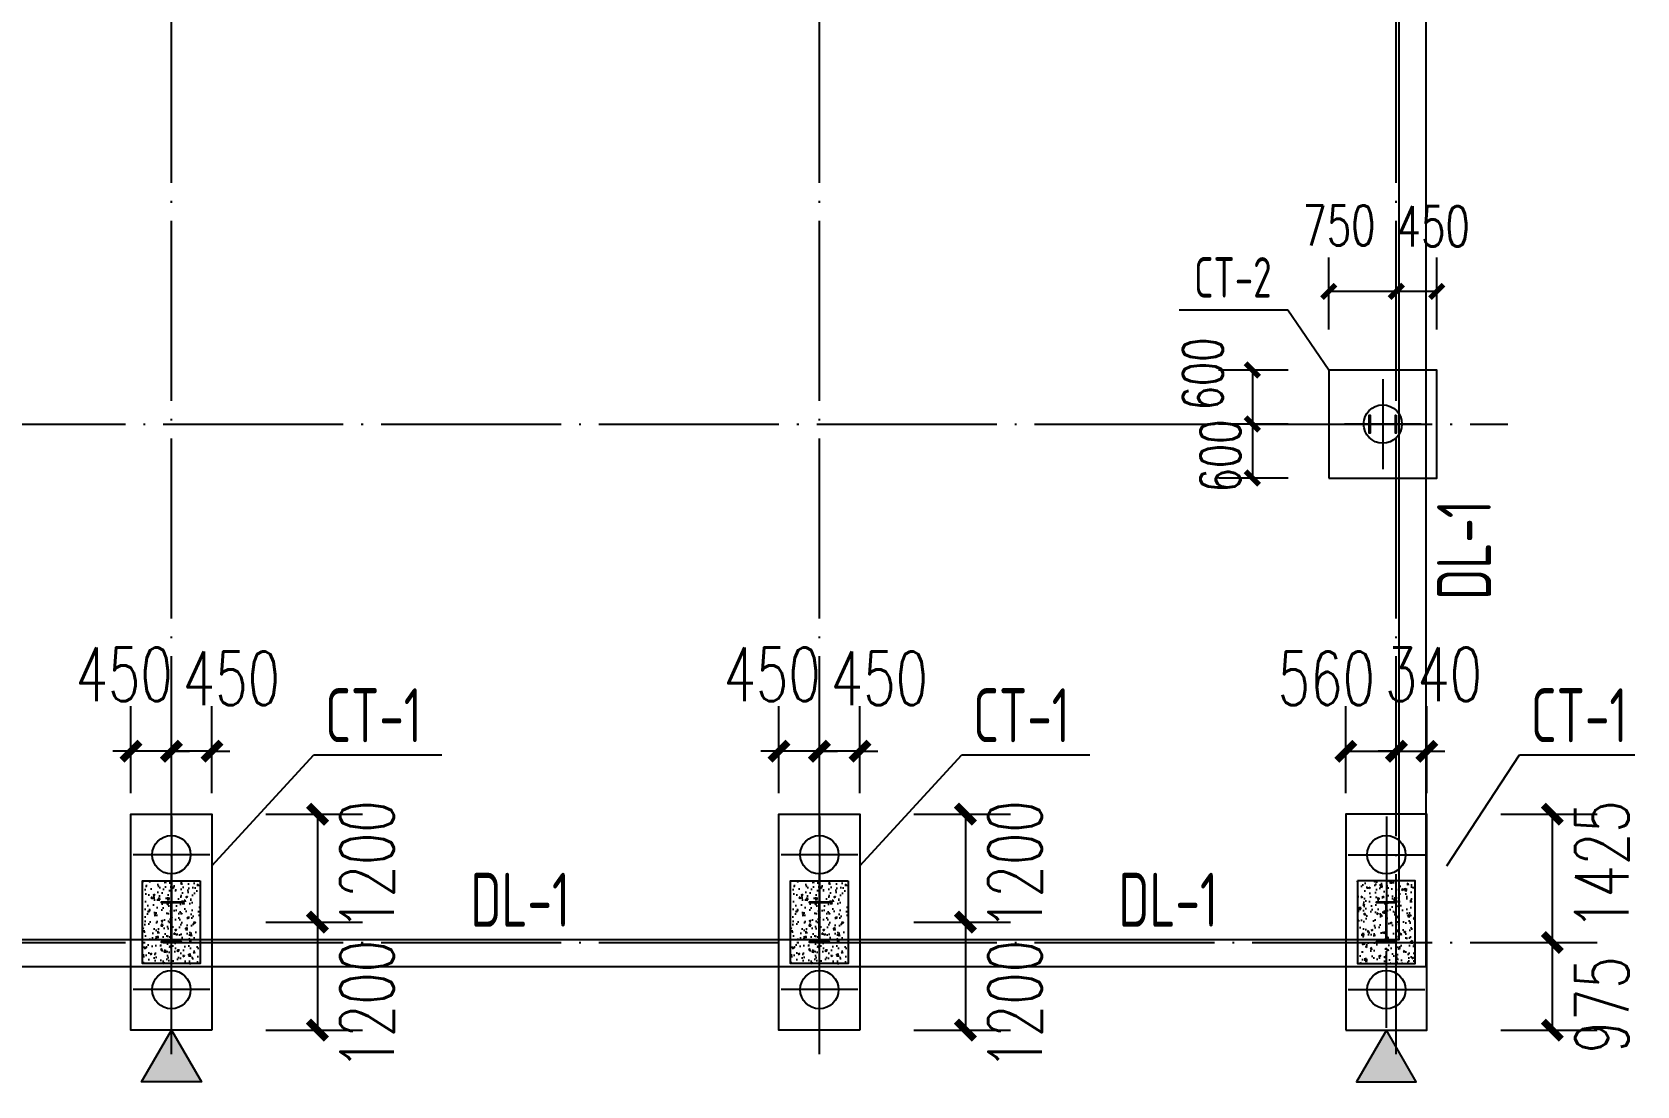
# Model space of a CAD drawing. Extents: x -33967 to 1773478, y -1022458 to -784650.
# Drawn here: x 312963 to 330794, y -1003384 to -991673 of the extents above; entities that cross this region are included whole.
import ezdxf

# ---------------------------------------------------------------- set-up
doc = ezdxf.new("R2010")
doc.units = 0
doc.header["$LTSCALE"] = 1000
doc.header["$MEASUREMENT"] = 0
doc.linetypes.add('DOTE', pattern=[2.42, 2, -0.2, 0.02, -0.2])
for name, color, linetype in [('AXIS', 3, 'Continuous'), ('DIM_LEAD', 3, 'Continuous'), ('DOTE', 1, 'DOTE'), ('GZ', 50, 'Continuous'), ('NUM', 7, 'Continuous'), ('PUB_HATCH', 8, 'Continuous'), ('承台', 2, 'Continuous'), ('桩', 201, 'Continuous')]:
    doc.layers.add(name, color=color, linetype=linetype)
doc.styles.add('_TCH_DIM_T3', font='SIMPLEX', dxfattribs={"width": 0.705882, "bigfont": 'GBCBIG'})
doc.styles.add('TSSD_Norm', font='tssdeng.shx', dxfattribs={"bigfont": 'hztxt.shx'})
doc.dimstyles.new('TCH-200-1', dxfattribs={"dimtxt": 595, "dimasz": 200, "dimexe": 500, "dimexo": 600, "dimgap": 252.5, "dimtad": 1, "dimdec": 0, "dimzin": 0, "dimdsep": 46, "dimtxsty": '_TCH_DIM_T3', "dimblk": 'ARCHTICK', "dimcen": 0.09, "dimclrd": 3, "dimclre": 3, "dimclrt": 7, "dimazin": 2, "dimtfac": 1, "dimtdec": 0, "dimtix": 1, "dimtmove": 2, "dimatfit": 3, "dimfxl": 1, "dimtolj": 1, "dimtzin": 0, "dimarcsym": 0})
doc.dimstyles.new('TCH_150_1', dxfattribs={"dimtxt": 446.25, "dimasz": 150, "dimexe": 375, "dimexo": 450, "dimgap": 189.375, "dimtad": 1, "dimdec": 0, "dimzin": 0, "dimdsep": 46, "dimtxsty": '_TCH_DIM_T3', "dimblk": 'ARCHTICK', "dimcen": 0.09, "dimclrd": 256, "dimclre": 256, "dimclrt": 7, "dimazin": 2, "dimtfac": 1, "dimtdec": 0, "dimtix": 1, "dimtmove": 2, "dimatfit": 3, "dimfxl": 1, "dimtolj": 1, "dimtzin": 0, "dimarcsym": 0})

# ---------------------------------------------------------------- blocks, each defined once
blk = doc.blocks.new('111')
at = {"layer": 'GZ'}
blk.add_lwpolyline([(650693, -886725), (650473, -886725), (650473, -886715), (650577, -886715), (650580, -886710), (650580, -886289), (650577, -886285), (650473, -886285), (650473, -886275), (650693, -886275), (650693, -886285), (650590, -886285), (650586, -886289), (650586, -886710), (650590, -886715), (650693, -886715), (650693, -886725)], close=True, dxfattribs=at)
blk = doc.blocks.new('_ArchTick')
at = {"color": 0, "linetype": 'ByBlock', "const_width": 0.4}
blk.add_lwpolyline([(-0.5, -0.5), (0.5, 0.5)], dxfattribs=at)
blk = doc.blocks.new('*D878')
at = {"layer": 'AXIS', "color": 3, "lineweight": -2, "transparency": 16777216}
for p, q in [((314511, -1000130), (314511, -999165)), ((314961, -1000130), (314961, -999165)), ((314511, -999665), (314311, -999665)), ((314961, -999665), (314511, -999665)), ((314961, -999665), (315161, -999665))]:
    blk.add_line(p, q, dxfattribs=at)
at = {"layer": 'Defpoints', "color": 0, "transparency": 16777216}
for p in [(314511, -999665), (314511, -1000730), (314961, -1000730)]:
    blk.add_point(p, dxfattribs=at)
at = {"layer": 'AXIS', "color": 3, "lineweight": -2, "transparency": 16777216, "xscale": 200, "yscale": 200, "zscale": 200}
for p, rotation in [((314511, -999665), 359.9999999933299), ((314961, -999665), 179.9999999933299)]:
    blk.add_blockref('_ArchTick', p, dxfattribs=dict(at, rotation=rotation))
at = {"layer": 'AXIS', "color": 7, "transparency": 16777216, "insert": (315177, -998854), "char_height": 595, "attachment_point": 5, "rotation": 360, "style": '_TCH_DIM_T3'}
blk.add_mtext('\\A1;450', dxfattribs=at)
blk = doc.blocks.new('*D879')
at = {"layer": 'AXIS', "color": 3, "lineweight": -2, "transparency": 16777216}
for p, q in [((314061, -1000130), (314061, -999165)), ((314511, -1000130), (314511, -999165)), ((314061, -999665), (313861, -999665)), ((314511, -999665), (314061, -999665)), ((314511, -999665), (314711, -999665))]:
    blk.add_line(p, q, dxfattribs=at)
at = {"layer": 'Defpoints', "color": 0, "transparency": 16777216}
for p in [(314061, -999665), (314061, -1000730), (314511, -1000730)]:
    blk.add_point(p, dxfattribs=at)
at = {"layer": 'AXIS', "color": 3, "lineweight": -2, "transparency": 16777216, "xscale": 200, "yscale": 200, "zscale": 200}
for p, rotation in [((314061, -999665), 359.9999999933299), ((314511, -999665), 179.9999999933299)]:
    blk.add_blockref('_ArchTick', p, dxfattribs=dict(at, rotation=rotation))
at = {"layer": 'AXIS', "color": 7, "transparency": 16777216, "insert": (313986, -998810), "char_height": 595, "attachment_point": 5, "rotation": 360, "style": '_TCH_DIM_T3'}
blk.add_mtext('\\A1;450', dxfattribs=at)
blk = doc.blocks.new('*D880')
at = {"layer": 'AXIS', "color": 3, "lineweight": -2, "transparency": 16777216}
for p, q in [((315561, -1000364), (316634, -1000364)), ((316134, -1000364), (316134, -1001564)), ((315561, -1001564), (316634, -1001564))]:
    blk.add_line(p, q, dxfattribs=at)
at = {"layer": 'Defpoints', "color": 0, "transparency": 16777216}
for p in [(314961, -1000364), (314961, -1001564), (316134, -1001564)]:
    blk.add_point(p, dxfattribs=at)
at = {"layer": 'AXIS', "color": 3, "lineweight": -2, "transparency": 16777216, "xscale": 200, "yscale": 200, "zscale": 200}
for p, rotation in [((316134, -1000364), 90), ((316134, -1001564), 270)]:
    blk.add_blockref('_ArchTick', p, dxfattribs=dict(at, rotation=rotation))
at = {"layer": 'AXIS', "color": 7, "transparency": 16777216, "insert": (316684, -1000931), "char_height": 595, "attachment_point": 5, "rotation": 90, "style": '_TCH_DIM_T3'}
blk.add_mtext('\\A1;1200', dxfattribs=at)
blk = doc.blocks.new('*D881')
at = {"layer": 'AXIS', "color": 3, "lineweight": -2, "transparency": 16777216}
for p, q in [((315561, -1001564), (316634, -1001564)), ((316134, -1001564), (316134, -1002764)), ((315561, -1002764), (316634, -1002764))]:
    blk.add_line(p, q, dxfattribs=at)
at = {"layer": 'Defpoints', "color": 0, "transparency": 16777216}
for p in [(314961, -1001564), (314961, -1002764), (316134, -1002764)]:
    blk.add_point(p, dxfattribs=at)
at = {"layer": 'AXIS', "color": 3, "lineweight": -2, "transparency": 16777216, "xscale": 200, "yscale": 200, "zscale": 200}
for p, rotation in [((316134, -1001564), 90), ((316134, -1002764), 270)]:
    blk.add_blockref('_ArchTick', p, dxfattribs=dict(at, rotation=rotation))
at = {"layer": 'AXIS', "color": 7, "transparency": 16777216, "insert": (316684, -1002483), "char_height": 595, "attachment_point": 5, "rotation": 90, "style": '_TCH_DIM_T3'}
blk.add_mtext('\\A1;1200', dxfattribs=at)
blk = doc.blocks.new('*D882')
at = {"layer": 'AXIS', "color": 3, "lineweight": -2, "transparency": 16777216}
for p, q in [((321711, -1000130), (321711, -999165)), ((322161, -1000130), (322161, -999165)), ((321711, -999665), (321511, -999665)), ((322161, -999665), (321711, -999665)), ((322161, -999665), (322361, -999665))]:
    blk.add_line(p, q, dxfattribs=at)
at = {"layer": 'Defpoints', "color": 0, "transparency": 16777216}
for p in [(321711, -999665), (321711, -1000730), (322161, -1000730)]:
    blk.add_point(p, dxfattribs=at)
at = {"layer": 'AXIS', "color": 3, "lineweight": -2, "transparency": 16777216, "xscale": 200, "yscale": 200, "zscale": 200}
for p, rotation in [((321711, -999665), 359.9999999933299), ((322161, -999665), 179.9999999933299)]:
    blk.add_blockref('_ArchTick', p, dxfattribs=dict(at, rotation=rotation))
at = {"layer": 'AXIS', "color": 7, "transparency": 16777216, "insert": (322377, -998854), "char_height": 595, "attachment_point": 5, "rotation": 360, "style": '_TCH_DIM_T3'}
blk.add_mtext('\\A1;450', dxfattribs=at)
blk = doc.blocks.new('*D883')
at = {"layer": 'AXIS', "color": 3, "lineweight": -2, "transparency": 16777216}
for p, q in [((321261, -1000130), (321261, -999165)), ((321711, -1000130), (321711, -999165)), ((321261, -999665), (321061, -999665)), ((321711, -999665), (321261, -999665)), ((321711, -999665), (321911, -999665))]:
    blk.add_line(p, q, dxfattribs=at)
at = {"layer": 'Defpoints', "color": 0, "transparency": 16777216}
for p in [(321261, -999665), (321261, -1000730), (321711, -1000730)]:
    blk.add_point(p, dxfattribs=at)
at = {"layer": 'AXIS', "color": 3, "lineweight": -2, "transparency": 16777216, "xscale": 200, "yscale": 200, "zscale": 200}
for p, rotation in [((321261, -999665), 359.9999999933299), ((321711, -999665), 179.9999999933299)]:
    blk.add_blockref('_ArchTick', p, dxfattribs=dict(at, rotation=rotation))
at = {"layer": 'AXIS', "color": 7, "transparency": 16777216, "insert": (321186, -998810), "char_height": 595, "attachment_point": 5, "rotation": 360, "style": '_TCH_DIM_T3'}
blk.add_mtext('\\A1;450', dxfattribs=at)
blk = doc.blocks.new('*D884')
at = {"layer": 'AXIS', "color": 3, "lineweight": -2, "transparency": 16777216}
for p, q in [((322761, -1000364), (323834, -1000364)), ((323334, -1000364), (323334, -1001564)), ((322761, -1001564), (323834, -1001564))]:
    blk.add_line(p, q, dxfattribs=at)
at = {"layer": 'Defpoints', "color": 0, "transparency": 16777216}
for p in [(322161, -1000364), (322161, -1001564), (323334, -1001564)]:
    blk.add_point(p, dxfattribs=at)
at = {"layer": 'AXIS', "color": 3, "lineweight": -2, "transparency": 16777216, "xscale": 200, "yscale": 200, "zscale": 200}
for p, rotation in [((323334, -1000364), 90), ((323334, -1001564), 270)]:
    blk.add_blockref('_ArchTick', p, dxfattribs=dict(at, rotation=rotation))
at = {"layer": 'AXIS', "color": 7, "transparency": 16777216, "insert": (323884, -1000931), "char_height": 595, "attachment_point": 5, "rotation": 90, "style": '_TCH_DIM_T3'}
blk.add_mtext('\\A1;1200', dxfattribs=at)
blk = doc.blocks.new('*D885')
at = {"layer": 'AXIS', "color": 3, "lineweight": -2, "transparency": 16777216}
for p, q in [((322761, -1001564), (323834, -1001564)), ((323334, -1001564), (323334, -1002764)), ((322761, -1002764), (323834, -1002764))]:
    blk.add_line(p, q, dxfattribs=at)
at = {"layer": 'Defpoints', "color": 0, "transparency": 16777216}
for p in [(322161, -1001564), (322161, -1002764), (323334, -1002764)]:
    blk.add_point(p, dxfattribs=at)
at = {"layer": 'AXIS', "color": 3, "lineweight": -2, "transparency": 16777216, "xscale": 200, "yscale": 200, "zscale": 200}
for p, rotation in [((323334, -1001564), 90), ((323334, -1002764), 270)]:
    blk.add_blockref('_ArchTick', p, dxfattribs=dict(at, rotation=rotation))
at = {"layer": 'AXIS', "color": 7, "transparency": 16777216, "insert": (323884, -1002483), "char_height": 595, "attachment_point": 5, "rotation": 90, "style": '_TCH_DIM_T3'}
blk.add_mtext('\\A1;1200', dxfattribs=at)
blk = doc.blocks.new('*D886')
at = {"layer": 'AXIS', "color": 3, "lineweight": -2, "transparency": 16777216}
for p, q in [((327561, -1000130), (327561, -999165)), ((328121, -1000130), (328121, -999165)), ((327561, -999665), (328121, -999665))]:
    blk.add_line(p, q, dxfattribs=at)
at = {"layer": 'Defpoints', "color": 0, "transparency": 16777216}
for p in [(328121, -999665), (327561, -1000730), (328121, -1000730)]:
    blk.add_point(p, dxfattribs=at)
at = {"layer": 'AXIS', "color": 3, "lineweight": -2, "transparency": 16777216, "xscale": 200, "yscale": 200, "zscale": 200, "rotation": 180}
blk.add_blockref('_ArchTick', (327561, -999665), dxfattribs=at)
at = {"layer": 'AXIS', "color": 3, "lineweight": -2, "transparency": 16777216, "xscale": 200, "yscale": 200, "zscale": 200}
blk.add_blockref('_ArchTick', (328121, -999665), dxfattribs=at)
at = {"layer": 'AXIS', "color": 7, "transparency": 16777216, "insert": (327344, -998854), "char_height": 595, "attachment_point": 5, "style": '_TCH_DIM_T3'}
blk.add_mtext('\\A1;560', dxfattribs=at)
blk = doc.blocks.new('*D887')
at = {"layer": 'AXIS', "color": 3, "lineweight": -2, "transparency": 16777216}
for p, q in [((328121, -1000130), (328121, -999165)), ((328461, -1000130), (328461, -999165)), ((328121, -999665), (327921, -999665)), ((328121, -999665), (328461, -999665)), ((328461, -999665), (328661, -999665))]:
    blk.add_line(p, q, dxfattribs=at)
at = {"layer": 'Defpoints', "color": 0, "transparency": 16777216}
for p in [(328461, -999665), (328121, -1000730), (328461, -1000730)]:
    blk.add_point(p, dxfattribs=at)
at = {"layer": 'AXIS', "color": 3, "lineweight": -2, "transparency": 16777216, "xscale": 200, "yscale": 200, "zscale": 200}
blk.add_blockref('_ArchTick', (328121, -999665), dxfattribs=at)
at = {"layer": 'AXIS', "color": 3, "lineweight": -2, "transparency": 16777216, "xscale": 200, "yscale": 200, "zscale": 200, "rotation": 180}
blk.add_blockref('_ArchTick', (328461, -999665), dxfattribs=at)
at = {"layer": 'AXIS', "color": 7, "transparency": 16777216, "insert": (328535, -998810), "char_height": 595, "attachment_point": 5, "style": '_TCH_DIM_T3'}
blk.add_mtext('\\A1;340', dxfattribs=at)
blk = doc.blocks.new('*D888')
at = {"layer": 'AXIS', "color": 3, "lineweight": -2, "transparency": 16777216}
for p, q in [((329281, -1000364), (330354, -1000364)), ((329854, -1000364), (329854, -1001789)), ((329281, -1001789), (330354, -1001789))]:
    blk.add_line(p, q, dxfattribs=at)
at = {"layer": 'Defpoints', "color": 0, "transparency": 16777216}
for p in [(328681, -1000364), (328681, -1001789), (329854, -1001789)]:
    blk.add_point(p, dxfattribs=at)
at = {"layer": 'AXIS', "color": 3, "lineweight": -2, "transparency": 16777216, "xscale": 200, "yscale": 200, "zscale": 200}
for p, rotation in [((329854, -1000364), 90), ((329854, -1001789), 270)]:
    blk.add_blockref('_ArchTick', p, dxfattribs=dict(at, rotation=rotation))
at = {"layer": 'AXIS', "color": 7, "transparency": 16777216, "insert": (330404, -1000931), "char_height": 595, "attachment_point": 5, "rotation": 90, "style": '_TCH_DIM_T3'}
blk.add_mtext('\\A1;1425', dxfattribs=at)
blk = doc.blocks.new('*D889')
at = {"layer": 'AXIS', "color": 3, "lineweight": -2, "transparency": 16777216}
for p, q in [((329281, -1001789), (330354, -1001789)), ((329854, -1001789), (329854, -1002764)), ((329281, -1002764), (330354, -1002764))]:
    blk.add_line(p, q, dxfattribs=at)
at = {"layer": 'Defpoints', "color": 0, "transparency": 16777216}
for p in [(328681, -1001789), (328681, -1002764), (329854, -1002764)]:
    blk.add_point(p, dxfattribs=at)
at = {"layer": 'AXIS', "color": 3, "lineweight": -2, "transparency": 16777216, "xscale": 200, "yscale": 200, "zscale": 200}
for p, rotation in [((329854, -1001789), 90), ((329854, -1002764), 270)]:
    blk.add_blockref('_ArchTick', p, dxfattribs=dict(at, rotation=rotation))
at = {"layer": 'AXIS', "color": 7, "transparency": 16777216, "insert": (330404, -1002483), "char_height": 595, "attachment_point": 5, "rotation": 90, "style": '_TCH_DIM_T3'}
blk.add_mtext('\\A1;975', dxfattribs=at)
blk = doc.blocks.new('*D1769')
at = {"layer": 'AXIS', "lineweight": -2, "transparency": 16777216}
for p, q in [((328121, -994979), (328121, -994179)), ((328571, -994979), (328571, -994179)), ((328571, -994554), (328121, -994554))]:
    blk.add_line(p, q, dxfattribs=at)
at = {"layer": 'Defpoints', "color": 0, "transparency": 16777216}
for p in [(328121, -994554), (328121, -995429), (328571, -995429)]:
    blk.add_point(p, dxfattribs=at)
at = {"layer": 'AXIS', "lineweight": -2, "transparency": 16777216, "xscale": 150, "yscale": 150, "zscale": 150, "rotation": 180}
blk.add_blockref('_ArchTick', (328121, -994554), dxfattribs=at)
at = {"layer": 'AXIS', "lineweight": -2, "transparency": 16777216, "xscale": 150, "yscale": 150, "zscale": 150}
blk.add_blockref('_ArchTick', (328571, -994554), dxfattribs=at)
at = {"layer": 'AXIS', "color": 7, "transparency": 16777216, "insert": (328531, -993831), "char_height": 446.2, "attachment_point": 5, "style": '_TCH_DIM_T3'}
blk.add_mtext('\\A1;450', dxfattribs=at)
blk = doc.blocks.new('*D1770')
at = {"layer": 'AXIS', "lineweight": -2, "transparency": 16777216}
for p, q in [((327371, -994979), (327371, -994179)), ((328121, -994979), (328121, -994179)), ((328121, -994554), (327371, -994554))]:
    blk.add_line(p, q, dxfattribs=at)
at = {"layer": 'Defpoints', "color": 0, "transparency": 16777216}
for p in [(327371, -994554), (327371, -995429), (328121, -995429)]:
    blk.add_point(p, dxfattribs=at)
at = {"layer": 'AXIS', "lineweight": -2, "transparency": 16777216, "xscale": 150, "yscale": 150, "zscale": 150, "rotation": 180}
blk.add_blockref('_ArchTick', (327371, -994554), dxfattribs=at)
at = {"layer": 'AXIS', "lineweight": -2, "transparency": 16777216, "xscale": 150, "yscale": 150, "zscale": 150}
blk.add_blockref('_ArchTick', (328121, -994554), dxfattribs=at)
at = {"layer": 'AXIS', "color": 7, "transparency": 16777216, "insert": (327485, -993822), "char_height": 446.2, "attachment_point": 5, "style": '_TCH_DIM_T3'}
blk.add_mtext('\\A1;750', dxfattribs=at)
blk = doc.blocks.new('*D1771')
at = {"layer": 'AXIS', "lineweight": -2, "transparency": 16777216}
for p, q in [((326921, -995429), (326147, -995429)), ((326522, -995429), (326522, -996029)), ((326921, -996029), (326147, -996029))]:
    blk.add_line(p, q, dxfattribs=at)
at = {"layer": 'Defpoints', "color": 0, "transparency": 16777216}
for p in [(327371, -995429), (326522, -996029), (327371, -996029)]:
    blk.add_point(p, dxfattribs=at)
at = {"layer": 'AXIS', "lineweight": -2, "transparency": 16777216, "xscale": 150, "yscale": 150, "zscale": 150}
for p, rotation in [((326522, -995429), 90), ((326522, -996029), 270)]:
    blk.add_blockref('_ArchTick', p, dxfattribs=dict(at, rotation=rotation))
at = {"layer": 'AXIS', "color": 7, "transparency": 16777216, "insert": (325972, -995472), "char_height": 446.2, "attachment_point": 5, "rotation": 90, "style": '_TCH_DIM_T3'}
blk.add_mtext('\\A1;600', dxfattribs=at)
blk = doc.blocks.new('*D1772')
at = {"layer": 'AXIS', "lineweight": -2, "transparency": 16777216}
for p, q in [((326921, -996029), (326147, -996029)), ((326522, -996029), (326522, -996629)), ((326921, -996629), (326147, -996629))]:
    blk.add_line(p, q, dxfattribs=at)
at = {"layer": 'Defpoints', "color": 0, "transparency": 16777216}
for p in [(327371, -996029), (326522, -996629), (327371, -996629)]:
    blk.add_point(p, dxfattribs=at)
at = {"layer": 'AXIS', "lineweight": -2, "transparency": 16777216, "xscale": 150, "yscale": 150, "zscale": 150}
for p, rotation in [((326522, -996029), 90), ((326522, -996629), 270)]:
    blk.add_blockref('_ArchTick', p, dxfattribs=dict(at, rotation=rotation))
at = {"layer": 'AXIS', "color": 7, "transparency": 16777216, "insert": (326167, -996384), "char_height": 446.2, "attachment_point": 5, "rotation": 90, "style": '_TCH_DIM_T3'}
blk.add_mtext('\\A1;600', dxfattribs=at)

msp = doc.modelspace()

# ---------------------------------------------------------------- hatches: boundary and pattern name
h = msp.add_hatch(color=5)
h.dxf.hatch_style = 1
h.paths.add_polyline_path([(314510.6, -1002764.2), (314843.1, -1003340.1), (314178, -1003340.1)])
h = msp.add_hatch(color=5)
h.dxf.hatch_style = 1
h.paths.add_polyline_path([(328010.6, -1002764.2), (327678.1, -1003340.1), (328343.2, -1003340.1)])
at = {"layer": 'PUB_HATCH', "linetype": 'ByBlock', "ltscale": 0.1}
h = msp.add_hatch(dxfattribs=at)
h.set_pattern_fill('AR-CONC', color=8, scale=100)
h.set_pattern_definition([(50, (-1519098.75, -1653879.9), (182.184669, -15.939086), [19.05, -209.55]), (355, (-1519098.75, -1653879.9), (-35.242826, 191.056643), [15.24, -167.64]), (100.451, (-1519083.57, -1653881.23), (146.942502, 175.116688), [16.19, -178.09]), (46.1842, (-1519098.75, -1653829.1), (271.07904, -42.042328), [28.575, -314.325]), (96.6356, (-1519076.16, -1653832.6), (237.404234, 247.425556), [24.285, -267.135]), (351.184, (-1519098.75, -1653829.1), (237.404606, 247.425118), [22.86, -251.46]), (21, (-1519073.35, -1653841.8), (151.61488, -102.265519), [19.05, -209.55]), (326, (-1519073.35, -1653841.8), (61.802028, 184.187966), [15.24, -167.64]), (71.4514, (-1519060.71, -1653850.33), (213.41649, 81.922858), [16.19, -178.09]), (37.5, (-1519098.75, -1653879.9), (3.0886032, 84.5550389), [0, -165.608, 0, -170.18, 0, -168.275]), (7.5, (-1519098.75, -1653879.9), (66.8196625, 100.180575), [0, -97.028, 0, -161.798, 0, -64.135]), (327.5, (-1519155.39, -1653879.9), (135.5905952, -5.728744), [0, -63.5, 0, -198.12, 0, -262.89]), (317.5, (-1519180.79, -1653879.9), (148.1291814, 25.426491), [0, -82.55, 0, -131.572, 0, -186.69])])
h.paths.add_polyline_path([(314190.5, -1002024.2), (314830.5, -1002024.2), (314830.6, -1001104.2), (314190.6, -1001104.2)])
h = msp.add_hatch(dxfattribs=at)
h.set_pattern_fill('AR-CONC', color=8, scale=100)
h.set_pattern_definition([(50, (-1511898.75, -1653879.9), (182.184669, -15.939086), [19.05, -209.55]), (355, (-1511898.75, -1653879.9), (-35.242826, 191.056643), [15.24, -167.64]), (100.451, (-1511883.57, -1653881.23), (146.942502, 175.116688), [16.19, -178.09]), (46.1842, (-1511898.75, -1653829.1), (271.07904, -42.042328), [28.575, -314.325]), (96.6356, (-1511876.16, -1653832.6), (237.404234, 247.425556), [24.285, -267.135]), (351.184, (-1511898.75, -1653829.1), (237.404606, 247.425118), [22.86, -251.46]), (21, (-1511873.35, -1653841.8), (151.61488, -102.265519), [19.05, -209.55]), (326, (-1511873.35, -1653841.8), (61.802028, 184.187966), [15.24, -167.64]), (71.4514, (-1511860.71, -1653850.33), (213.41649, 81.922858), [16.19, -178.09]), (37.5, (-1511898.75, -1653879.9), (3.0886032, 84.5550389), [0, -165.608, 0, -170.18, 0, -168.275]), (7.5, (-1511898.75, -1653879.9), (66.8196625, 100.180575), [0, -97.028, 0, -161.798, 0, -64.135]), (327.5, (-1511955.39, -1653879.9), (135.5905952, -5.728744), [0, -63.5, 0, -198.12, 0, -262.89]), (317.5, (-1511980.79, -1653879.9), (148.1291814, 25.426491), [0, -82.55, 0, -131.572, 0, -186.69])])
h.paths.add_polyline_path([(321390.5, -1002024.2), (322030.5, -1002024.2), (322030.6, -1001104.2), (321390.6, -1001104.2)])
h = msp.add_hatch(dxfattribs=at)
h.set_pattern_fill('AR-CONC', color=8, scale=100)
h.set_pattern_definition([(50, (-1561398.75, -1653879.9), (182.184669, -15.939086), [19.05, -209.55]), (355, (-1561398.75, -1653879.9), (-35.242826, 191.056643), [15.24, -167.64]), (100.451, (-1561383.57, -1653881.23), (146.942502, 175.116688), [16.19, -178.09]), (46.1842, (-1561398.75, -1653829.1), (271.07904, -42.042328), [28.575, -314.325]), (96.6356, (-1561376.16, -1653832.6), (237.404234, 247.425556), [24.285, -267.135]), (351.184, (-1561398.75, -1653829.1), (237.404606, 247.425118), [22.86, -251.46]), (21, (-1561373.35, -1653841.8), (151.61488, -102.265519), [19.05, -209.55]), (326, (-1561373.35, -1653841.8), (61.802028, 184.187966), [15.24, -167.64]), (71.4514, (-1561360.71, -1653850.32), (213.41649, 81.922858), [16.19, -178.09]), (37.5, (-1561398.75, -1653879.9), (3.0886032, 84.5550389), [0, -165.608, 0, -170.18, 0, -168.275]), (7.5, (-1561398.75, -1653879.9), (66.8196625, 100.180575), [0, -97.028, 0, -161.798, 0, -64.135]), (327.5, (-1561455.39, -1653879.9), (135.5905952, -5.728744), [0, -63.5, 0, -198.12, 0, -262.89]), (317.5, (-1561480.79, -1653879.9), (148.1291814, 25.426491), [0, -82.55, 0, -131.572, 0, -186.69])])
h.paths.add_polyline_path([(328330.6, -1002024.2), (327690.6, -1002024.2), (327690.6, -1001104.2), (328330.6, -1001104.2)])

# ---------------------------------------------------------------- linework, layer by layer
for points in [[(271830.6, -946939.4), (328450.6, -946939.4), (328450.6, -1002059.4), (271830.6, -1002059.4)], [(272130.6, -947239.4), (328150.6, -947239.4), (328150.6, -1001759.4), (272130.6, -1001759.4)]]:
    msp.add_lwpolyline(points, close=True)
at = {"color": 5}
for points in [[(314510.6, -1002764.2), (314843.1, -1003339.3), (314178, -1003339.3)], [(328010.6, -1002764.2), (327678.1, -1003339.3), (328343.2, -1003339.3)]]:
    msp.add_lwpolyline(points, close=True, dxfattribs=at)
at = {"layer": 'AXIS'}
msp.add_lwpolyline([(327370.6, -996629.5), (328570.6, -996629.5), (328570.6, -995429.5), (327370.6, -995429.5)], close=True, dxfattribs=at)
at = {"layer": 'DIM_LEAD'}
for p, q in [((326916.1, -994763.7), (325706.3, -994763.7)), ((327370.6, -995429.5), (326916.1, -994763.7)), ((314960.6, -1000939.1), (316093.3, -999704.8)), ((316093.3, -999704.8), (317515, -999704.8)), ((322160.6, -1000939.1), (323293.3, -999704.8)), ((323293.3, -999704.8), (324715, -999704.8)), ((328680.6, -1000939.1), (329490, -999704.8)), ((329490, -999704.8), (330770.7, -999704.8))]:
    msp.add_line(p, q, dxfattribs=at)
at = {"layer": 'DOTE'}
for p, q in [((314510.6, -1003029.4), (314510.6, -946029.4)), ((321710.6, -1003029.4), (321710.6, -946029.4)), ((328120.6, -1003029.4), (328120.6, -946029.4)), ((270860.6, -996029.4), (329360.6, -996029.4)), ((270860.6, -1001789.4), (329360.6, -1001789.4))]:
    msp.add_line(p, q, dxfattribs=at)
at = {"layer": 'GZ'}
msp.add_lwpolyline([(328120.6, -995929.4), (328120.6, -996129.4), (328110.6, -996129.4), (328110.6, -996036.3), (328105.6, -996032.4), (327835.2, -996032.4), (327830.6, -996036.3), (327830.6, -996129.4), (327820.6, -996129.4), (327820.6, -995929.4), (327830.6, -995929.4), (327830.6, -996022.4), (327835.1, -996026.4), (328105.6, -996026.4), (328110.6, -996022.4), (328110.6, -995929.4), (328120.6, -995929.4)], close=True, dxfattribs=at)
at = {"layer": '承台'}
for points in [[(314960.6, -1002764.2), (314060.6, -1002764.2), (314060.6, -1000364.2), (314960.6, -1000364.2)], [(322160.6, -1002764.2), (321260.6, -1002764.2), (321260.6, -1000364.2), (322160.6, -1000364.2)], [(327560.6, -1002764.2), (328460.6, -1002764.2), (328460.6, -1000364.2), (327560.6, -1000364.2)], [(314830.6, -1001104.2), (314830.6, -1002024.2), (314190.6, -1002024.2), (314190.6, -1001104.2)], [(322030.6, -1001104.2), (322030.6, -1002024.2), (321390.6, -1002024.2), (321390.6, -1001104.2)], [(327690.6, -1001104.2), (327690.6, -1002024.2), (328330.6, -1002024.2), (328330.6, -1001104.2)]]:
    msp.add_lwpolyline(points, close=True, dxfattribs=at)
at = {"layer": '桩'}
for p, q in [((327970.6, -995528.4), (327970.6, -996530.4)), ((328396.6, -996029.4), (327544.6, -996029.4)), ((314510.6, -1000388.2), (314510.6, -1001390.2)), ((321710.6, -1000388.2), (321710.6, -1001390.2)), ((328010.6, -1000388.2), (328010.6, -1001390.2)), ((314936.6, -1000814.2), (314084.6, -1000814.2)), ((322136.6, -1000814.2), (321284.6, -1000814.2)), ((327584.6, -1000814.2), (328436.6, -1000814.2)), ((314510.6, -1002740.2), (314510.6, -1001888.2)), ((321710.6, -1002740.2), (321710.6, -1001888.2)), ((328010.6, -1002740.2), (328010.6, -1001888.2)), ((314936.6, -1002314.2), (314084.6, -1002314.2)), ((322136.6, -1002314.2), (321284.6, -1002314.2)), ((327584.6, -1002314.2), (328436.6, -1002314.2))]:
    msp.add_line(p, q, dxfattribs=at)
for centre in [(327970.6, -996029.4), (314510.6, -1000814.2), (321710.6, -1000814.2), (328010.6, -1000814.2), (314510.6, -1002314.2), (321710.6, -1002314.2), (328010.6, -1002314.2)]:
    msp.add_circle(centre, 213, dxfattribs=at)

# ---------------------------------------------------------------- block references
at = {"layer": 'GZ'}
for p in [(-336072.8, -115064.8), (-328872.8, -115064.8), (-322572.8, -115064.8)]:
    msp.add_blockref('111', p, dxfattribs=at)

# ---------------------------------------------------------------- texts
at = {"layer": 'NUM', "style": 'TSSD_Norm', "width": 0.7}
for s, height, rotation, p in [('CT-2', 450, 0, (325873.4, -994623.7)), ('DL-1', 600, 90, (329173.2, -997981.3)), ('CT-1', 600, 360, (316217.1, -999564.8)), ('CT-1', 600, 360, (323417.1, -999564.8)), ('CT-1', 600, 360, (329613.8, -999564.8))]:
    msp.add_text(s, height=height, rotation=rotation, dxfattribs=at).set_placement(p)
for p in [(317833.1, -1001615.3), (325033.1, -1001615.3)]:
    msp.add_text('DL-1', height=600, dxfattribs=at).set_placement(p)

# ---------------------------------------------------------------- dimensions: what is measured, and where the dimension line sits
at = {"layer": 'AXIS'}
for base, p1, p2, angle, dimstyle, picture, middle in [((327370.6, -994554.2), (328120.6, -995429.5), (327370.6, -995429.5), 180, 'TCH_150_1', '*D1770', (327485.5, -993822.3)), ((328120.6, -994554.2), (328570.6, -995429.5), (328120.6, -995429.5), 180, 'TCH_150_1', '*D1769', (328530.8, -993831.1)), ((326522.2, -996029.5), (327370.6, -995429.5), (327370.6, -996029.5), 90, 'TCH_150_1', '*D1771', (325972.2, -995471.6)), ((326522.2, -996629.5), (327370.6, -996029.5), (327370.6, -996629.5), 90, 'TCH_150_1', '*D1772', (326167, -996384.1)), ((314060.6, -999665.4), (314510.6, -1000730.1), (314060.6, -1000730.1), 180, 'TCH-200-1', '*D879', (313986.2, -998810)), ((314510.6, -999665.4), (314960.6, -1000730.1), (314510.6, -1000730.1), 180, 'TCH-200-1', '*D878', (315177.3, -998854.1)), ((321260.6, -999665.4), (321710.6, -1000730.1), (321260.6, -1000730.1), 180, 'TCH-200-1', '*D883', (321186.2, -998810)), ((321710.6, -999665.4), (322160.6, -1000730.1), (321710.6, -1000730.1), 180, 'TCH-200-1', '*D882', (322377.3, -998854.1)), ((328120.6, -999665.3), (327560.6, -1000730.1), (328120.6, -1000730.1), 0, 'TCH-200-1', '*D886', (327343.9, -998854.1)), ((328460.6, -999665.3), (328120.6, -1000730.1), (328460.6, -1000730.1), 0, 'TCH-200-1', '*D887', (328535, -998810)), ((316133.8, -1001564.2), (314960.6, -1000364.2), (314960.5, -1001564.2), 90, 'TCH-200-1', '*D880', (316683.8, -1000931.3)), ((323333.8, -1001564.2), (322160.6, -1000364.2), (322160.5, -1001564.2), 90, 'TCH-200-1', '*D884', (323883.8, -1000931.3)), ((329853.8, -1001789.4), (328680.6, -1000364.2), (328680.5, -1001789.4), 90, 'TCH-200-1', '*D888', (330403.8, -1000931.3)), ((316133.8, -1002764.2), (314960.5, -1001564.2), (314960.6, -1002764.2), 90, 'TCH-200-1', '*D881', (316683.8, -1002482.8)), ((323333.8, -1002764.2), (322160.5, -1001564.2), (322160.6, -1002764.2), 90, 'TCH-200-1', '*D885', (323883.8, -1002482.8)), ((329853.8, -1002764.2), (328680.5, -1001789.4), (328680.6, -1002764.2), 90, 'TCH-200-1', '*D889', (330403.8, -1002482.8))]:
    dim = msp.add_linear_dim(base=base, p1=p1, p2=p2, angle=angle, dimstyle=dimstyle, dxfattribs=at)
    dim.commit()
    dim.dimension.update_dxf_attribs({"geometry": picture, "text_midpoint": middle, "dimtype": 128})

doc.saveas('drawing.dxf')
